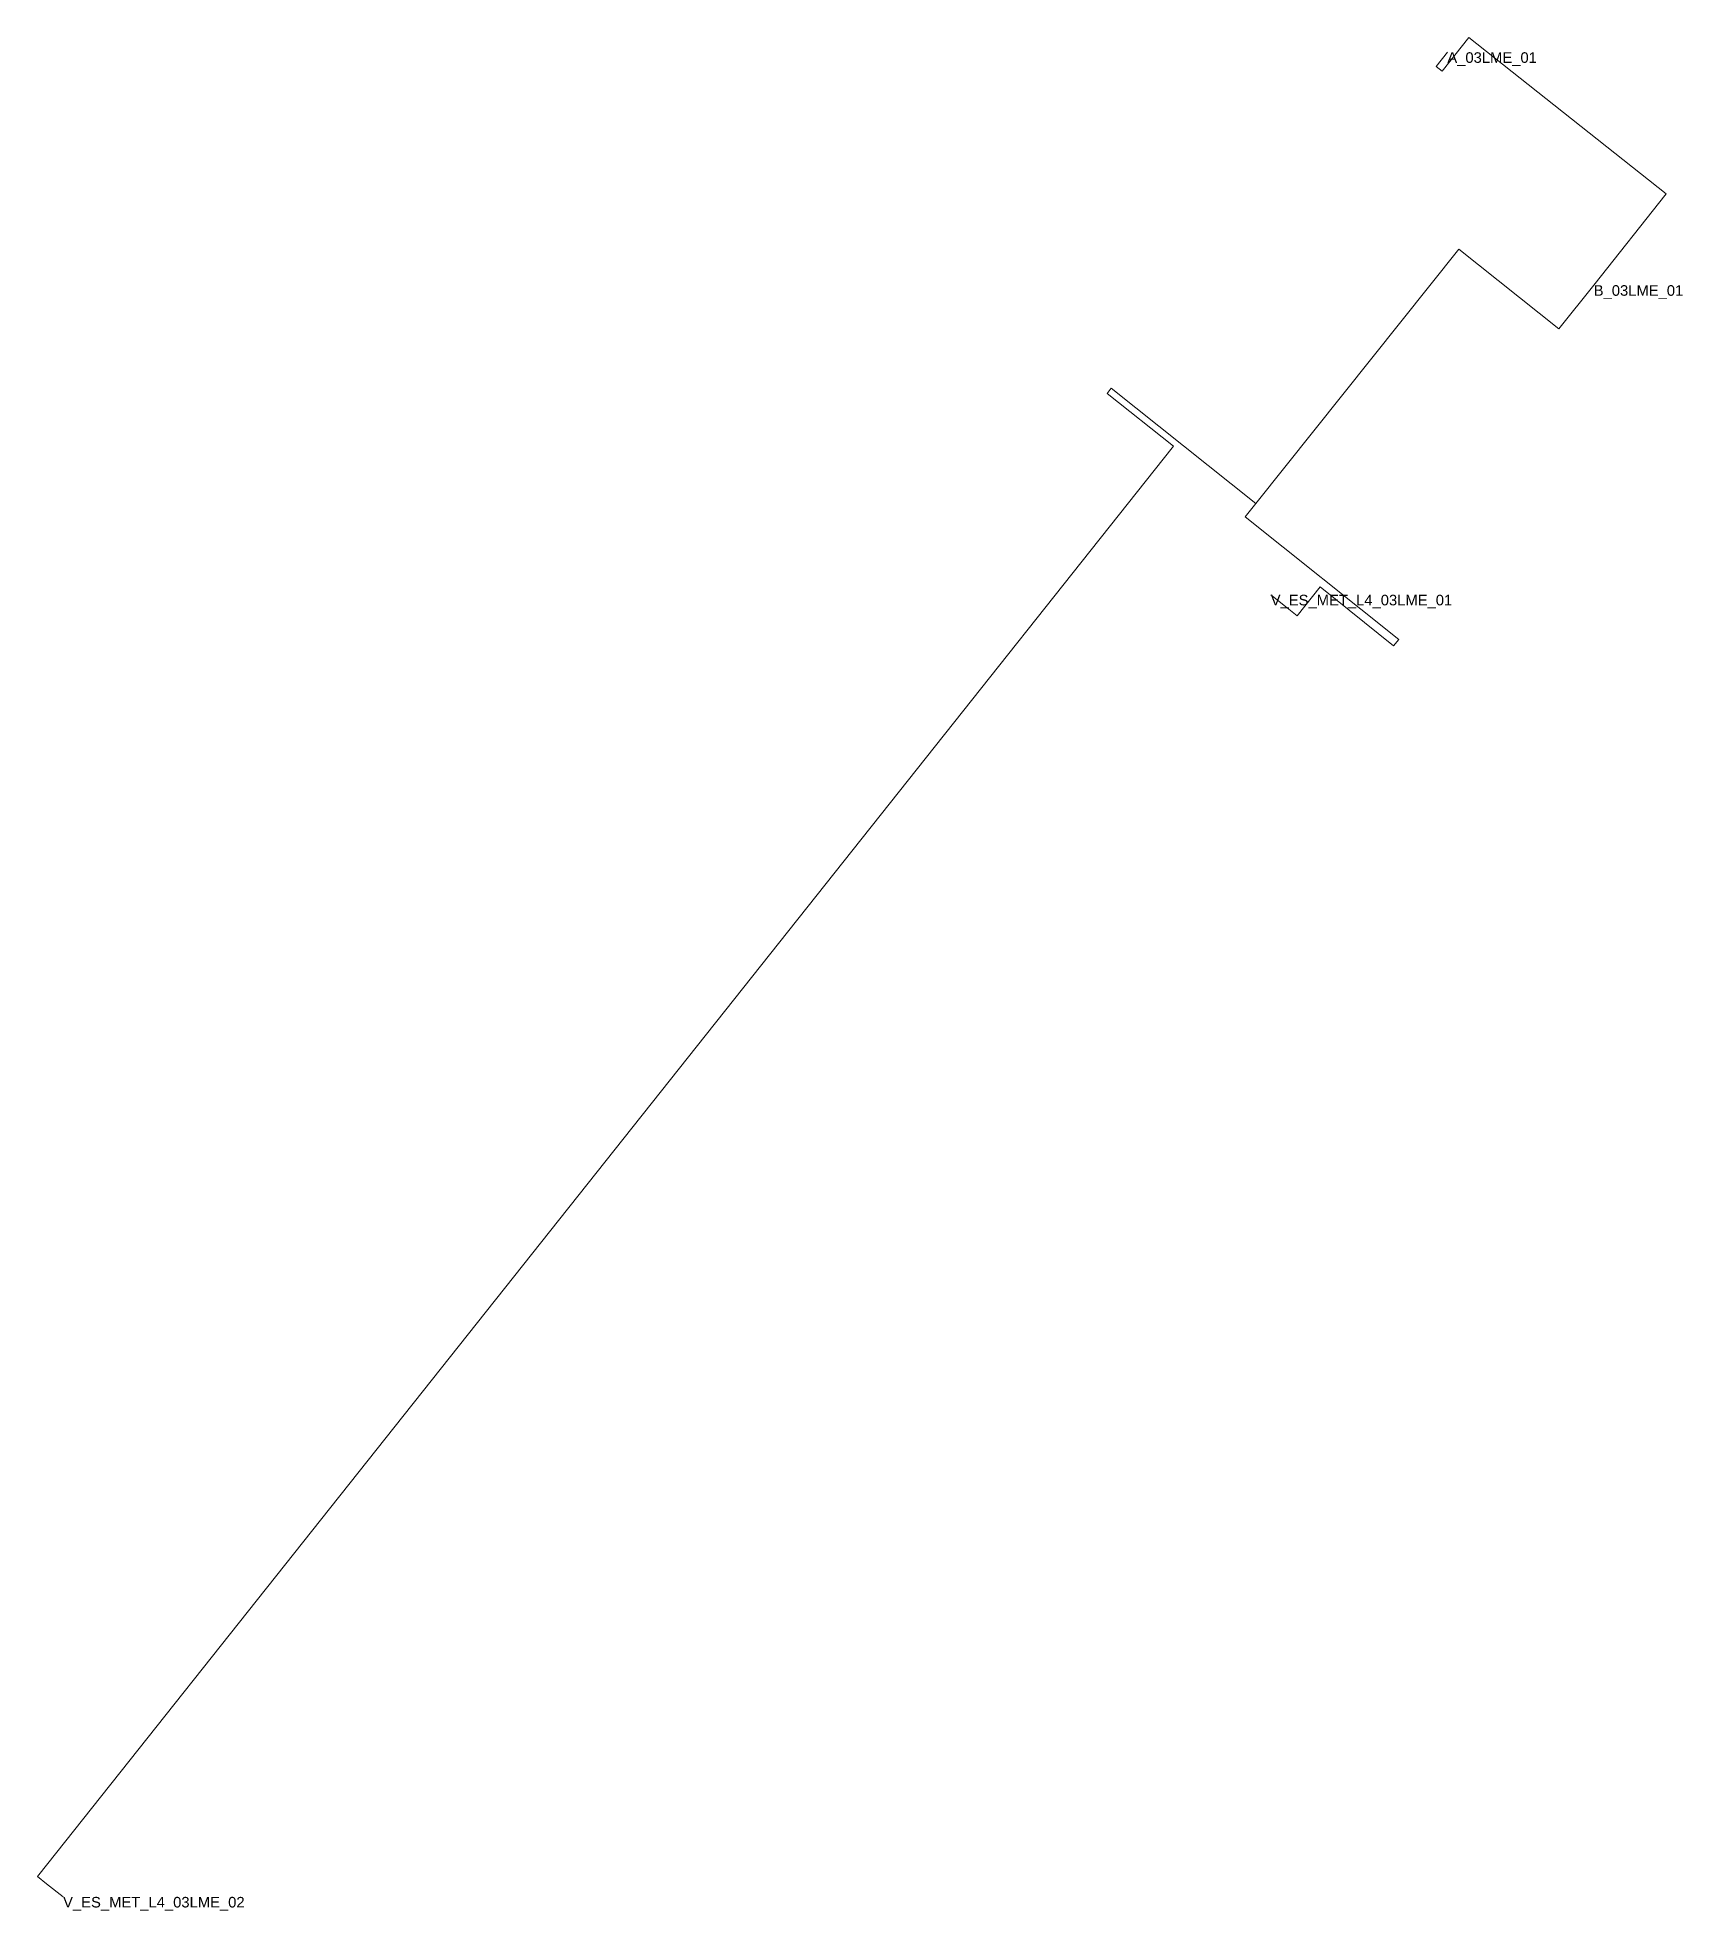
# Model space of a CAD drawing. Header units: metres. Extents: x 430907.8 to 430985.6, y 4587566.7 to 4587655.2.
import ezdxf
from ezdxf.enums import TextEntityAlignment as Align

# ---------------------------------------------------------------- set-up
doc = ezdxf.new("R2010")
doc.units = ezdxf.units.M
doc.header["$MEASUREMENT"] = 0
for name, color, linetype, lineweight, true_color in [('01_A_AccesTren_t', 40, 'Continuous', 0, 0xffd600), ('01_C_AccesExt_t', 251, 'Continuous', 0, 0x646464), ('01_I_Ascensor_l', 251, 'Continuous', 0, 0x646464), ('01_I_BarreraTarifaria_t', 251, 'Continuous', 0, 0x646464), ('01_I_Horitzontal_l', 251, 'Continuous', 0, 0x646464), ('01_I_RampaD_l', 251, 'Continuous', 0, 0x646464)]:
    doc.layers.add(name, color=color, linetype=linetype, lineweight=lineweight, true_color=true_color)
doc.styles.add('Style-Arial', font='arial.ttf')

msp = doc.modelspace()

# ---------------------------------------------------------------- linework, layer by layer
at = {"layer": '01_I_Ascensor_l'}
for p, q in [((430973.955937, 4587653.829738), (430974.242148, 4587653.602773, -10)), ((430958.403355, 4587638.370816, -20), (430958.602167, 4587638.621105, -10)), ((430971.947065, 4587626.444084, -20), (430972.187528, 4587626.745192, -10))]:
    msp.add_line(p, q, dxfattribs=at)
at = {"layer": '01_I_Horitzontal_l'}
for p, q in [((430974.487456, 4587654.500001), (430973.955937, 4587653.829738)), ((430965.428524, 4587633.169616, -10), (430958.602167, 4587638.621105, -10))]:
    msp.add_line(p, q, dxfattribs=at)
at = {"layer": '01_I_Horitzontal_l', "flags": 128}
for points, elevation in [([(430974.242148, 4587653.602773), (430975.508508, 4587655.199696), (430984.831005, 4587647.806949), (430981.407625, 4587643.489954)], -10), ([(430981.407625, 4587643.489954), (430979.758473, 4587641.424885), (430975.034108, 4587645.197735), (430965.428524, 4587633.169616)], -10), ([(430958.403355, 4587638.370816), (430961.541222, 4587635.878324), (430907.83892, 4587568.272053), (430908.269494, 4587567.928199)], -20), ([(430972.187528, 4587626.745192), (430964.927877, 4587632.542706), (430965.428524, 4587633.169616)], -10), ([(430971.947065, 4587626.444084), (430968.477991, 4587629.22637), (430967.385577, 4587627.858451), (430966.918987, 4587628.231061)], -20)]:
    msp.add_lwpolyline(points, dxfattribs=dict(at, elevation=elevation))
at = {"layer": '01_I_RampaD_l'}
for p, q in [((430966.918987, 4587628.231061, -20), (430966.137578, 4587628.85508, -20)), ((430908.269494, 4587567.928199, -20), (430909.050898, 4587567.304174, -20))]:
    msp.add_line(p, q, dxfattribs=at)

# ---------------------------------------------------------------- texts
at = {"layer": '01_A_AccesTren_t', "style": 'Style-Arial'}
for s, p in [('V_ES_MET_L4_03LME_01', (430966.137578, 4587628.85508, -20)), ('V_ES_MET_L4_03LME_02', (430909.050898, 4587567.304174, -20))]:
    msp.add_text(s, height=0.5, dxfattribs=at).set_placement(p, align=Align.TOP_LEFT)
at = {"layer": '01_C_AccesExt_t', "style": 'Style-Arial'}
msp.add_text('A_03LME_01', height=0.5, dxfattribs=at).set_placement((430974.487456, 4587654.500001), align=Align.TOP_LEFT)
at = {"layer": '01_I_BarreraTarifaria_t', "style": 'Style-Arial'}
msp.add_text('B_03LME_01', height=0.5, dxfattribs=at).set_placement((430981.407625, 4587643.489954, -10), align=Align.TOP_LEFT)

doc.saveas('drawing.dxf')
